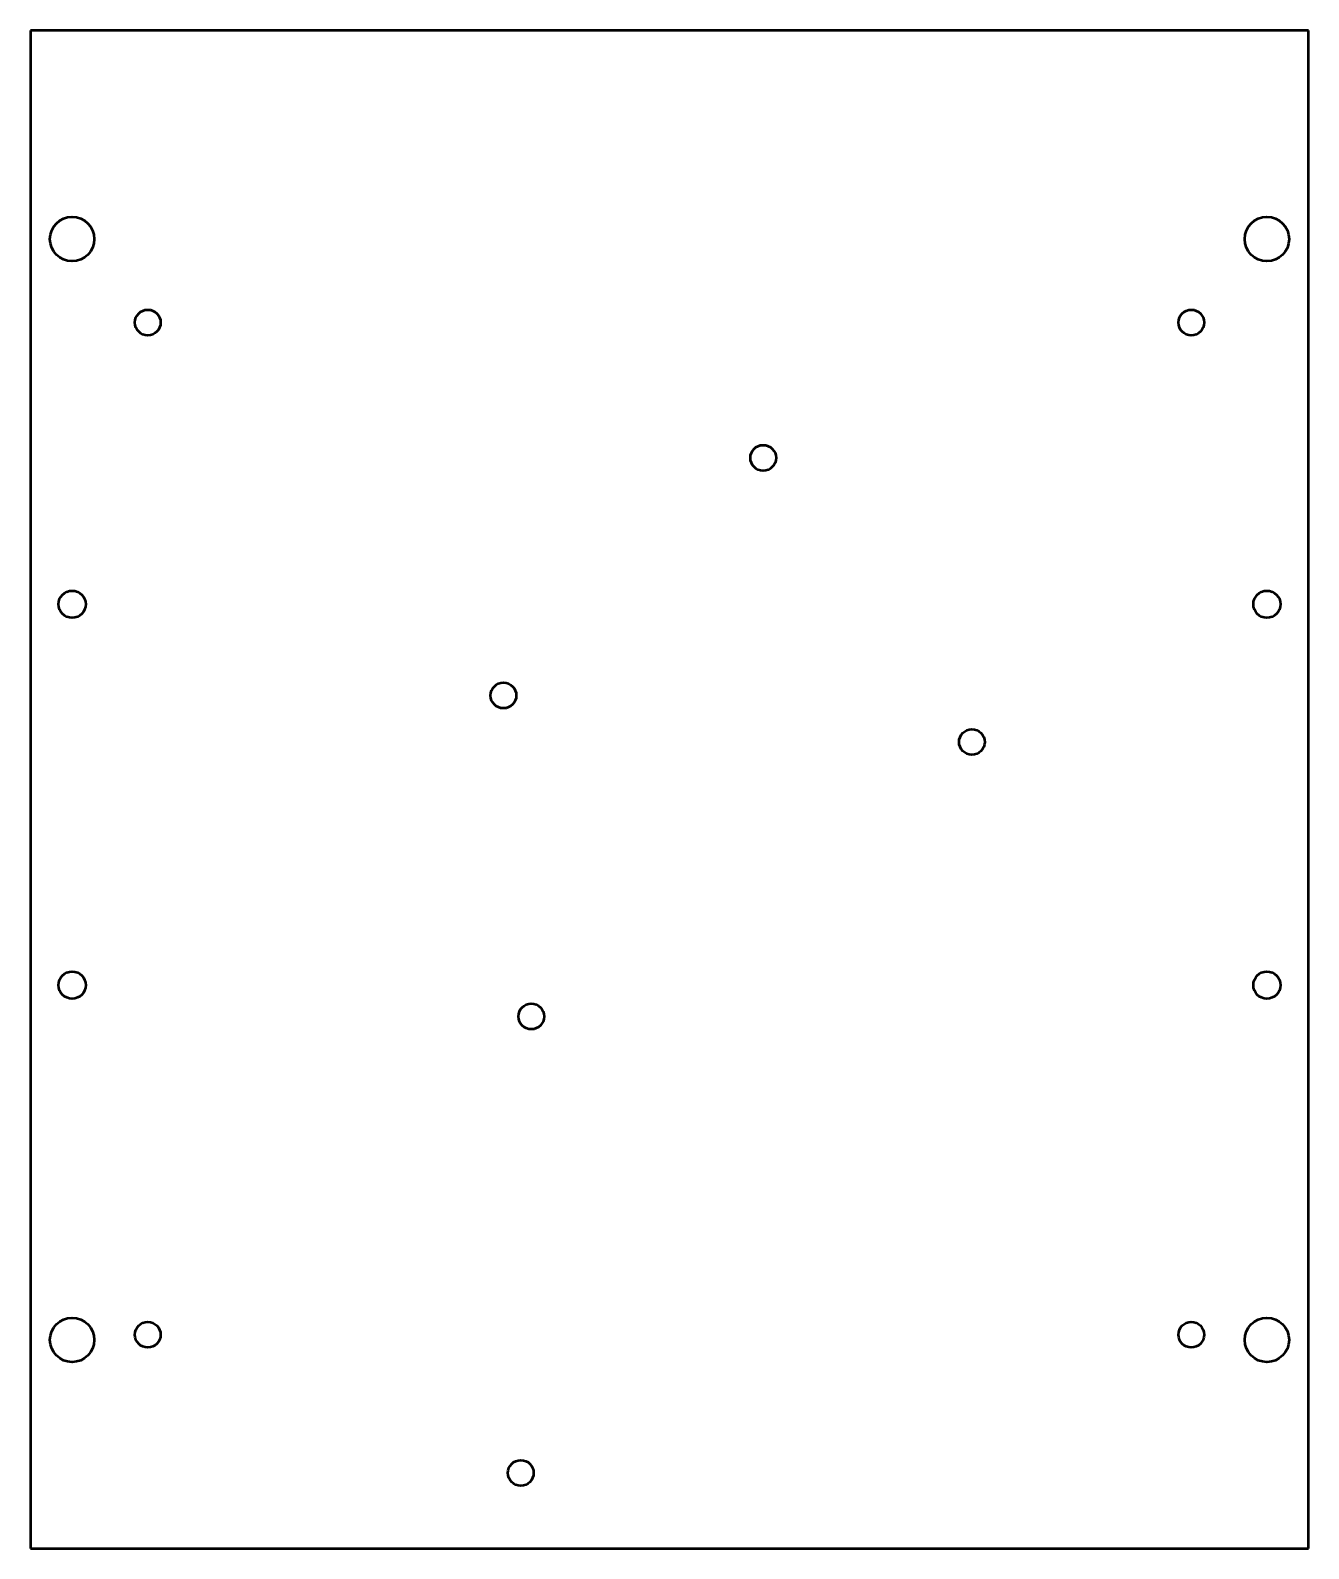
# Model space of a CAD drawing. Header units: millimetres. Extents: x 167 to 412, y 50 to 341.
import ezdxf

# ---------------------------------------------------------------- set-up
doc = ezdxf.new("R2010")
doc.units = ezdxf.units.MM
doc.layers.add('BASE_MT-15', color=7, linetype='Continuous')

msp = doc.modelspace()

# ---------------------------------------------------------------- linework, layer by layer
at = {"layer": 'BASE_MT-15', "color": 7, "linetype": 'Continuous', "lineweight": 50}
for p, q in [((167.01, 340.54), (167.01, 49.54)), ((412.01, 340.54), (167.01, 340.54)), ((412.01, 49.54), (412.01, 340.54)), ((167.01, 49.54), (412.01, 49.54))]:
    msp.add_line(p, q, dxfattribs=at)
for centre, radius in [((175.01, 300.54), 4.25), ((404.01, 300.54), 4.25), ((189.51, 284.54), 2.46), ((389.51, 284.54), 2.46), ((307.46, 258.6), 2.46), ((175.01, 230.54), 2.6), ((404.01, 230.54), 2.6), ((257.68, 213.06), 2.46), ((347.46, 204.14), 2.46), ((175.01, 157.54), 2.6), ((404.01, 157.54), 2.6), ((263.01, 151.54), 2.46), ((175.01, 89.54), 4.25), ((404.01, 89.54), 4.25), ((189.51, 90.54), 2.46), ((389.51, 90.54), 2.46), ((261.01, 64.04), 2.46)]:
    msp.add_circle(centre, radius, dxfattribs=at)

doc.saveas('drawing.dxf')
